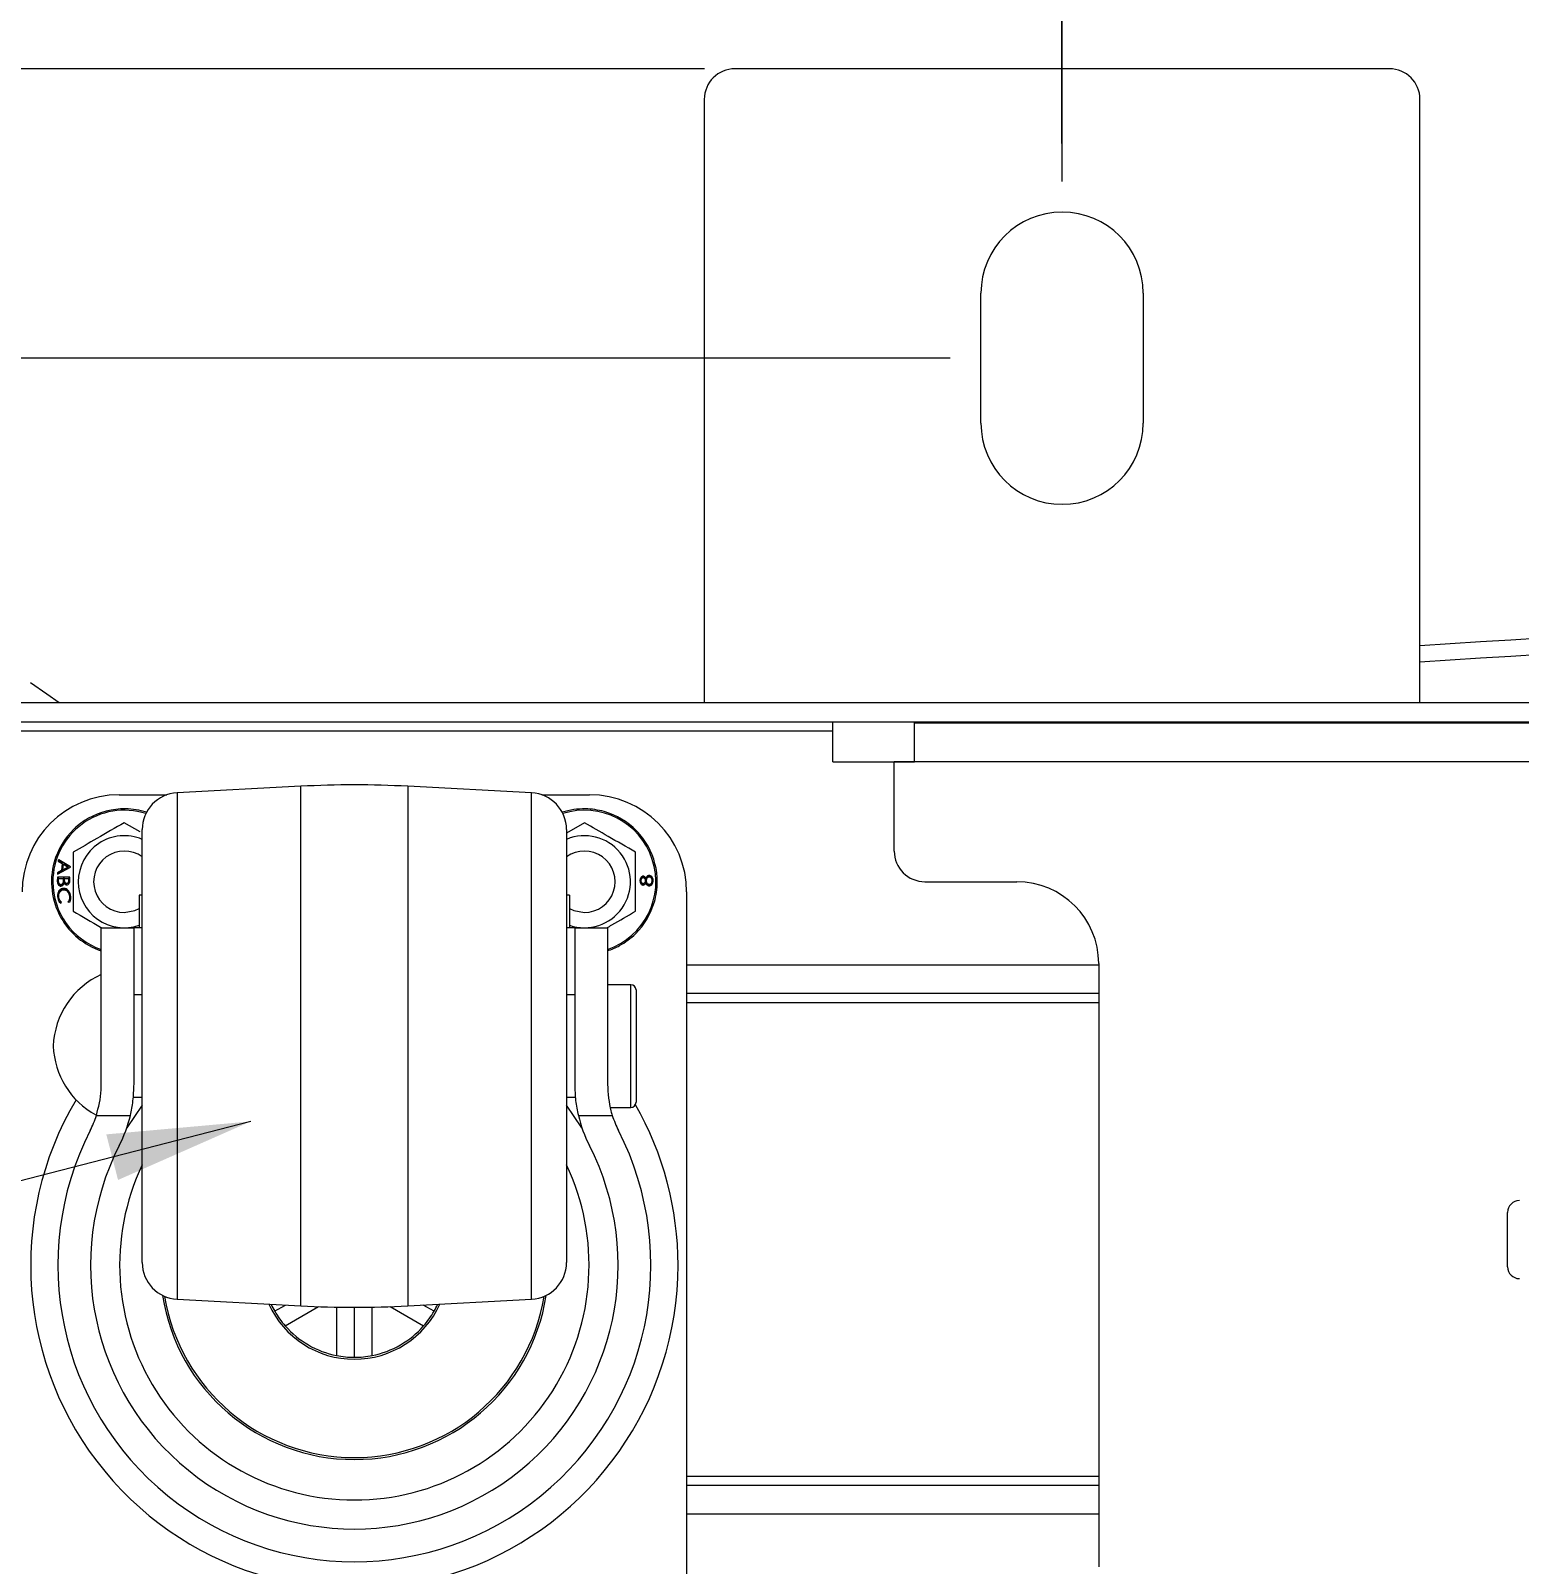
# Model space of a CAD drawing. Header units: inches. Extents: x 40138 to 76695, y -14500 to -5279.
# Drawn here: x 72020.6 to 72166.2, y -9834.2 to -9684.2 of the extents above; entities that cross this region are included whole.
import ezdxf

# ---------------------------------------------------------------- set-up
doc = ezdxf.new("R2010")
doc.units = ezdxf.units.IN
doc.header["$LTSCALE"] = 2
doc.header["$MEASUREMENT"] = 0
doc.header["$PDMODE"] = 35
doc.header["$PDSIZE"] = -1
doc.layers.add('M-ANNO-DIMS', color=7, linetype='Continuous', lineweight=13)
doc.layers.add('M-OBJECT-DETAILS', color=7, linetype='Continuous', lineweight=9)
doc.styles.get("Standard").update_dxf_attribs({"font": 'romans.shx', "width": 0.8})
doc.dimstyles.new('Details World Wide', dxfattribs={"dimscale": 4, "dimtxt": 4.5, "dimasz": 3.5, "dimexe": 0.75, "dimexo": 0.75, "dimgap": 0.75, "dimtad": 0, "dimtih": 1, "dimtoh": 1, "dimdec": 0, "dimzin": 4, "dimdsep": 46, "dimtxsty": 'Standard', "dimcen": 0, "dimclrd": 256, "dimclre": 256, "dimclrt": 256, "dimadec": 0, "dimazin": 1, "dimtfac": 1, "dimtdec": 0, "dimtmove": 0, "dimatfit": 3, "dimfxl": 1, "dimtolj": 1, "dimtzin": 0, "dimlwd": -1, "dimlwe": -1, "dimarcsym": 0})

# ---------------------------------------------------------------- blocks, each defined once
blk = doc.blocks.new('*D22')
at = {"layer": 'Defpoints', "color": 0, "transparency": 16777216}
for p in [(71651, -9716.26), (72113.51, -9716.26), (72113.51, -10834.64)]:
    blk.add_point(p, dxfattribs=at)
at = {"layer": 'M-ANNO-DIMS', "transparency": 16777216}
for p, q in [((72110.51, -9716.26), (71648, -9716.26)), ((71651, -9730.26), (71651, -10349.88)), ((71651, -10820.64), (71651, -10413.31)), ((72110.51, -10834.64), (71648, -10834.64))]:
    blk.add_line(p, q, dxfattribs=at)
for points in [[(71648.67, -9730.26), (71653.33, -9730.26), (71651, -9716.26)], [(71648.67, -10820.64), (71653.33, -10820.64), (71651, -10834.64)]]:
    blk.add_solid(points, dxfattribs=at)
at = {"layer": 'M-ANNO-DIMS', "transparency": 16777216, "insert": (71651, -10381.59), "char_height": 18, "attachment_point": 5}
blk.add_mtext('\\A1;1118\\P [44.03]', dxfattribs=at)
blk = doc.blocks.new('*D24')
at = {"layer": 'Defpoints', "color": 0, "transparency": 16777216}
for p in [(72381.52, -9576.86), (72121.42, -9698.26), (72381.52, -9698.26)]:
    blk.add_point(p, dxfattribs=at)
at = {"layer": 'M-ANNO-DIMS', "transparency": 16777216}
for p, q in [((72121.42, -9695.26), (72121.42, -9573.86)), ((72381.52, -9695.26), (72381.52, -9573.86)), ((72135.42, -9576.86), (72231.04, -9576.86)), ((72367.52, -9576.86), (72328.92, -9576.86))]:
    blk.add_line(p, q, dxfattribs=at)
for points in [[(72135.42, -9574.52), (72135.42, -9579.19), (72121.42, -9576.86)], [(72367.52, -9574.52), (72367.52, -9579.19), (72381.52, -9576.86)]]:
    blk.add_solid(points, dxfattribs=at)
at = {"layer": 'M-ANNO-DIMS', "transparency": 16777216, "insert": (72279.98, -9576.86), "char_height": 18, "attachment_point": 5}
blk.add_mtext('\\A1;260\\P [10.24]', dxfattribs=at)
blk = doc.blocks.new('*D25')
at = {"layer": 'Defpoints', "color": 0, "transparency": 16777216}
for p in [(72121.45, -9576.86), (72121.45, -9701.97), (71952.72, -9791.9)]:
    blk.add_point(p, dxfattribs=at)
at = {"layer": 'M-ANNO-DIMS', "transparency": 16777216}
for p, q in [((71952.72, -9788.9), (71952.72, -9573.86)), ((72121.45, -9698.97), (72121.45, -9573.86)), ((71966.72, -9576.86), (71986.12, -9576.86)), ((72107.45, -9576.86), (72070.29, -9576.86))]:
    blk.add_line(p, q, dxfattribs=at)
for points in [[(71966.72, -9574.52), (71966.72, -9579.19), (71952.72, -9576.86)], [(72107.45, -9574.52), (72107.45, -9579.19), (72121.45, -9576.86)]]:
    blk.add_solid(points, dxfattribs=at)
at = {"layer": 'M-ANNO-DIMS', "transparency": 16777216, "insert": (72028.21, -9576.86), "char_height": 18, "attachment_point": 5}
blk.add_mtext('\\A1;169\\P [6.64]', dxfattribs=at)
blk = doc.blocks.new('*D31')
at = {"layer": 'Defpoints', "color": 0, "transparency": 16777216}
for p in [(71562.32, -9687.95), (72089.45, -9687.95), (72089.45, -10862.95)]:
    blk.add_point(p, dxfattribs=at)
at = {"layer": 'M-ANNO-DIMS', "transparency": 16777216}
for p, q in [((72086.45, -9687.95), (71559.32, -9687.95)), ((71562.32, -9701.95), (71562.32, -10224.68)), ((71562.32, -10848.95), (71562.32, -10288.11)), ((72086.45, -10862.95), (71559.32, -10862.95))]:
    blk.add_line(p, q, dxfattribs=at)
for points in [[(71559.99, -9701.95), (71564.66, -9701.95), (71562.32, -9687.95)], [(71559.99, -10848.95), (71564.66, -10848.95), (71562.32, -10862.95)]]:
    blk.add_solid(points, dxfattribs=at)
at = {"layer": 'M-ANNO-DIMS', "transparency": 16777216, "insert": (71562.32, -10256.4), "char_height": 18, "attachment_point": 5}
blk.add_mtext('\\A1;1175\\P [46.26]', dxfattribs=at)

msp = doc.modelspace()

# ---------------------------------------------------------------- linework, layer by layer
at = {"layer": 'M-OBJECT-DETAILS', "lineweight": 15}
for p, q in [((72153.446, -9687.953), (72089.446, -9687.953)), ((72086.446, -9690.953), (72086.446, -9749.953)), ((72086.446, -9690.97), (72086.446, -9749.97)), ((72156.446, -9749.953), (72156.446, -9690.953)), ((72113.508, -9722.613), (72113.508, -9709.908)), ((72129.383, -9709.908), (72129.383, -9722.613))]:
    msp.add_line(p, q, dxfattribs=at)
at = {"layer": 'M-OBJECT-DETAILS', "linetype": 'Continuous', "lineweight": 5}
for p, q in [((72548.534, -9749.953), (71955.506, -9749.953)), ((72530.395, -9751.85), (71973.644, -9751.85)), ((72099.02, -9755.744), (72099.02, -9751.85)), ((72107.02, -9755.744), (72107.02, -9751.85)), ((72172.02, -9751.95), (72107.02, -9751.95)), ((72099.02, -9752.739), (71975.048, -9752.739)), ((72099.02, -9755.744), (72107.02, -9755.744)), ((72105.02, -9764.453), (72105.02, -9755.744)), ((72399.02, -9755.744), (72105.02, -9755.744)), ((72108.02, -9767.453), (72117.02, -9767.453)), ((72125.02, -9775.614), (72084.72, -9775.614)), ((72125.02, -9775.453), (72125.02, -9834.453)), ((72125.02, -9778.4), (72084.72, -9778.4)), ((72125.02, -9779.289), (72084.72, -9779.289)), ((72165.02, -9805.119), (72165.02, -9799.785)), ((72125.02, -9825.614), (72084.72, -9825.614)), ((72125.02, -9826.503), (72084.72, -9826.503)), ((72125.02, -9829.289), (72084.72, -9829.289))]:
    msp.add_line(p, q, dxfattribs=at)
at = {"layer": 'M-OBJECT-DETAILS', "linetype": 'Continuous', "lineweight": 0}
for p, q in [((72046.986, -9758.124), (72034.881, -9758.759)), ((72046.986, -9783.525), (72046.986, -9758.124)), ((72069.558, -9758.759), (72057.453, -9758.124)), ((72057.453, -9758.124), (72057.453, -9808.926)), ((72029.22, -9758.955), (72033.883, -9758.955)), ((72034.881, -9758.759), (72034.881, -9783.525)), ((72069.558, -9808.291), (72069.558, -9758.759)), ((72070.557, -9758.955), (72075.22, -9758.955)), ((72031.275, -9762.58), (72029.72, -9761.682)), ((72031.47, -9804.696), (72031.47, -9762.354)), ((72074.72, -9761.682), (72072.97, -9762.692)), ((72072.97, -9762.354), (72072.97, -9804.696)), ((72023.177, -9766.724), (72024.453, -9766.032)), ((72023.278, -9765.31), (72023.264, -9765.448)), ((72023.264, -9765.448), (72023.641, -9765.676)), ((72023.278, -9765.448), (72023.264, -9765.448)), ((72023.3, -9765.314), (72023.278, -9765.31)), ((72023.278, -9765.448), (72023.278, -9765.31)), ((72023.672, -9765.676), (72023.278, -9765.448)), ((72024.454, -9766.013), (72023.3, -9765.314)), ((72023.641, -9765.676), (72023.589, -9766.356)), ((72023.672, -9765.676), (72023.641, -9765.676)), ((72023.672, -9766.356), (72023.672, -9765.676)), ((72023.72, -9766.285), (72023.762, -9765.749)), ((72024.212, -9766.021), (72023.72, -9766.285)), ((72023.762, -9765.749), (72024.212, -9766.021)), ((72023.797, -9765.749), (72023.762, -9765.749)), ((72024.266, -9766.021), (72023.797, -9765.749)), ((72023.797, -9766.285), (72024.266, -9766.021)), ((72024.266, -9766.021), (72024.212, -9766.021)), ((72024.453, -9766.032), (72024.454, -9766.013)), ((72023.169, -9766.994), (72023.163, -9767.399)), ((72023.278, -9767.399), (72023.163, -9767.399)), ((72023.183, -9766.578), (72023.177, -9766.724)), ((72023.589, -9766.356), (72023.183, -9766.578)), ((72023.278, -9766.578), (72023.183, -9766.578)), ((72023.278, -9766.578), (72023.672, -9766.356)), ((72023.278, -9766.669), (72023.278, -9766.578)), ((72023.278, -9767.399), (72023.278, -9766.994)), ((72023.29, -9767.32), (72023.292, -9767.128)), ((72023.292, -9767.128), (72023.748, -9767.128)), ((72023.672, -9766.356), (72023.589, -9766.356)), ((72023.797, -9766.285), (72023.72, -9766.285)), ((72023.846, -9767.498), (72023.731, -9767.498)), ((72023.748, -9767.128), (72023.747, -9767.217)), ((72023.86, -9767.217), (72023.747, -9767.217)), ((72023.86, -9767.128), (72023.748, -9767.128)), ((72023.94, -9767.589), (72023.826, -9767.589)), ((72023.86, -9767.217), (72023.86, -9767.128)), ((72023.873, -9767.219), (72023.874, -9767.128)), ((72023.874, -9767.128), (72024.268, -9767.128)), ((72024.199, -9767.628), (72024.085, -9767.628)), ((72024.268, -9767.128), (72024.265, -9767.311)), ((72024.379, -9767.311), (72024.265, -9767.311)), ((72024.379, -9767.128), (72024.268, -9767.128)), ((72024.379, -9767.311), (72024.379, -9767.128)), ((72024.391, -9767.286), (72024.397, -9766.994)), ((72080.161, -9767.349), (72080.276, -9767.349)), ((72080.349, -9767.051), (72080.46, -9767.051)), ((72080.352, -9767.647), (72080.466, -9767.647)), ((72080.61, -9767.129), (72080.722, -9767.129)), ((72080.61, -9767.562), (72080.725, -9767.562)), ((72080.68, -9767.341), (72080.795, -9767.341)), ((72080.939, -9766.974), (72081.048, -9766.974)), ((72081.191, -9766.953), (72081.299, -9766.953)), ((72081.325, -9767.351), (72081.44, -9767.351)), ((72023.247, -9768.918), (72023.185, -9768.918)), ((72023.461, -9768.299), (72023.365, -9768.299)), ((72023.627, -9767.744), (72023.514, -9767.744)), ((72023.891, -9768.244), (72023.793, -9768.244)), ((72024.411, -9768.908), (72024.36, -9768.908)), ((72031.17, -9768.755), (72031.17, -9771.955)), ((72031.47, -9768.755), (72031.17, -9768.755)), ((72073.27, -9768.755), (72072.97, -9768.755)), ((72073.27, -9768.755), (72073.27, -9771.955)), ((72080.95, -9767.724), (72081.063, -9767.724)), ((72084.72, -9768.455), (72084.72, -9841.455)), ((72023.497, -9769.564), (72023.509, -9769.562)), ((72023.509, -9769.562), (72023.567, -9769.453)), ((72024.217, -9769.442), (72024.414, -9769.407)), ((72027.47, -9787.251), (72027.47, -9771.955)), ((72027.47, -9771.955), (72030.67, -9771.955)), ((72030.67, -9787.251), (72030.67, -9771.955)), ((72031.17, -9771.955), (72030.67, -9771.955)), ((72031.47, -9771.955), (72031.17, -9771.955)), ((72073.27, -9771.955), (72072.97, -9771.955)), ((72073.77, -9771.955), (72073.27, -9771.955)), ((72073.77, -9771.955), (72073.77, -9787.251)), ((72073.77, -9771.955), (72076.97, -9771.955)), ((72076.97, -9771.955), (72076.97, -9787.251)), ((72079.27, -9777.525), (72076.97, -9777.525)), ((72079.27, -9789.525), (72079.27, -9777.525)), ((72079.77, -9778.025), (72079.77, -9789.025)), ((72031.47, -9778.525), (72030.67, -9778.525)), ((72073.77, -9778.525), (72072.97, -9778.525)), ((72034.881, -9783.525), (72034.881, -9808.291)), ((72046.986, -9808.926), (72046.986, -9783.525)), ((72030.59, -9788.525), (72031.47, -9788.525)), ((72072.97, -9788.525), (72073.846, -9788.525)), ((72031.47, -9789.289), (72029.961, -9791.518)), ((72074.479, -9791.518), (72072.97, -9789.289)), ((72077.272, -9789.525), (72079.27, -9789.525)), ((72026.992, -9790.303), (72030.312, -9790.303)), ((72074.127, -9790.303), (72077.447, -9790.303)), ((72034.881, -9808.291), (72046.986, -9808.926)), ((72044.425, -9809.455), (72045.479, -9808.847)), ((72045.449, -9810.885), (72048.711, -9809.001)), ((72050.47, -9809.048), (72050.47, -9813.783)), ((72052.22, -9813.955), (72052.22, -9809.063)), ((72053.97, -9813.783), (72053.97, -9809.048)), ((72055.728, -9809.001), (72058.99, -9810.885)), ((72057.453, -9808.926), (72069.558, -9808.291)), ((72060.014, -9809.455), (72058.96, -9808.847))]:
    msp.add_line(p, q, dxfattribs=at)
at = {"layer": 'M-OBJECT-DETAILS', "linetype": 'Continuous', "lineweight": 5, "flags": 128}
msp.add_lwpolyline([(72023.352, -9749.953), (72022.131, -9749.104), (72020.559, -9747.995)], dxfattribs=at)
at = {"layer": 'M-OBJECT-DETAILS', "linetype": 'Continuous', "lineweight": 0, "flags": 128}
for points in [[(72029.72, -9770.455), (72030.746, -9770.274), (72031.17, -9770.081)], [(72073.27, -9770.081), (72073.694, -9770.274), (72074.72, -9770.455)]]:
    msp.add_lwpolyline(points, dxfattribs=at)
at = {"layer": 'M-OBJECT-DETAILS', "lineweight": 15}
for centre, radius, start, end in [((72089.446, -9690.953), 3, 90, 180), ((72153.446, -9690.953), 3, 0, 90), ((72121.446, -9709.908), 7.937, 0, 180), ((72121.446, -9722.613), 7.937, 180, 0)]:
    msp.add_arc(centre, radius, start, end, dxfattribs=at)
at = {"layer": 'M-OBJECT-DETAILS', "linetype": 'Continuous', "lineweight": 5}
for centre, radius, start, end in [((72252.02, -11160.569), 1419.4, 86.185561, 93.860882), ((72252.02, -11160.569), 1417.8, 86.18125, 93.865246), ((72108.02, -9764.453), 3, 180, 270), ((72117.02, -9775.453), 8, 0, 90), ((72166.163, -9799.785), 1.143, 90, 180), ((72166.163, -9805.119), 1.143, 180, 270)]:
    msp.add_arc(centre, radius, start, end, dxfattribs=at)
at = {"layer": 'M-OBJECT-DETAILS', "linetype": 'Continuous', "lineweight": 0}
for centre, radius, start, end in [((72052.22, -9857.987), 100, 87, 93), ((72029.22, -9768.455), 9.5, 90, 180), ((72035.07, -9762.354), 3.6, 93, 180), ((72069.37, -9762.354), 3.6, 0, 87), ((72075.22, -9768.455), 9.5, 0, 90), ((72029.72, -9767.455), 6.991, 72.453, 180), ((72029.72, -9767.455), 7.125, 119.40158, 133.82718), ((72029.72, -9767.455), 7.125, 89.18993, 119.40158), ((72029.72, -9767.455), 7.125, 72.27679, 89.18993), ((72074.72, -9767.455), 7.125, 89.18993, 107.72321), ((72074.72, -9767.455), 6.991, 288.77431, 107.547), ((72074.72, -9767.455), 7.125, 74.28676, 89.18993), ((72074.72, -9767.455), 7.125, 44.38376, 74.28676), ((72029.72, -9767.455), 7.125, 133.82718, 164.49332), ((72029.72, -9767.455), 4.5, 67.11462, 180), ((72074.72, -9767.455), 4.5, 251.20263, 112.88538), ((72074.72, -9767.455), 7.125, 29.15255, 44.38376), ((72029.72, -9767.455), 3, 54.31467, 270), ((72074.72, -9767.455), 3, 270, 125.68533), ((72074.72, -9767.455), 7.125, 359.48437, 29.15255), ((72029.72, -9767.455), 7.125, 164.49332, 209.55583), ((72029.72, -9767.455), 6.991, 180, 251.22569), ((72029.72, -9767.455), 4.5, 180, 288.79737), ((72074.72, -9767.455), 7.125, 344.00096, 359.48437), ((72074.72, -9767.455), 7.125, 314.51966, 344.00096), ((72029.72, -9767.455), 7.125, 209.55583, 251.59152), ((72074.72, -9767.455), 7.125, 298.83254, 314.51966), ((72074.72, -9767.455), 7.125, 288.40848, 298.83254), ((72030.764, -9783.815), 8, 114.32063, 177.92229), ((72079.27, -9778.025), 0.5, 0, 90), ((72030.764, -9783.235), 8, 182.07771, 241.47655), ((72052.22, -9804.955), 31.658, 149.28504, 0), ((72079.27, -9789.025), 0.5, 270, 0), ((72052.22, -9804.955), 31.658, 0, 29.72409), ((72017.47, -9787.251), 10, 333.00241, 342.22796), ((72017.47, -9787.251), 13.2, 333.00241, 346.63019), ((72086.97, -9787.251), 13.2, 193.36981, 206.99759), ((72086.97, -9787.251), 10, 197.77204, 206.99759), ((72052.22, -9804.955), 29, 153.00241, 26.99759), ((72052.22, -9804.955), 25.8, 153.00241, 26.99759), ((72052.22, -9804.955), 22.957, 154.66864, 270), ((72052.22, -9804.955), 22.957, 270, 25.33136), ((72035.07, -9804.696), 3.6, 180, 267), ((72069.37, -9804.696), 3.6, 273, 0), ((72052.22, -9804.955), 19, 188.9532, 351.0468), ((72052.22, -9804.955), 18.806, 189.34943, 350.65057), ((72052.22, -9804.955), 9.194, 204.45771, 335.54229), ((72052.22, -9804.955), 9, 205.10054, 210), ((72052.22, -9804.955), 9, 210, 221.21227), ((72052.22, -9709.063), 100, 267, 273), ((72052.22, -9804.955), 9, 318.78773, 330), ((72052.22, -9804.955), 9, 330, 334.89946), ((72052.22, -9804.955), 9, 221.21227, 258.78773), ((72052.22, -9804.955), 9, 281.21227, 318.78773), ((72052.22, -9804.955), 9, 258.78773, 270), ((72052.22, -9804.955), 9, 270, 281.21227)]:
    msp.add_arc(centre, radius, start, end, dxfattribs=at)
for points, knots in [([(72029.72, -9761.682), (72028.826, -9762.197), (72027.156, -9763.162), (72025.493, -9764.122), (72024.72, -9764.568)], [0, 0, 0, 0, 0.5347155, 1, 1, 1, 1]), ([(72079.72, -9764.568), (72078.826, -9764.053), (72077.156, -9763.088), (72075.493, -9762.128), (72074.72, -9761.682)], [0, 0, 0, 0, 0.53471329, 1, 1, 1, 1]), ([(72024.72, -9764.568), (72024.72, -9765.276), (72024.72, -9766.947), (72024.72, -9768.936), (72024.72, -9770.115), (72024.72, -9770.342)], [0, 0, 0, 0, 0.3725821, 0.8790934, 1, 1, 1, 1]), ([(72079.72, -9770.342), (72079.72, -9770.115), (72079.72, -9768.936), (72079.72, -9766.947), (72079.72, -9765.276), (72079.72, -9764.568)], [0, 0, 0, 0, 0.1209066, 0.6274179, 1, 1, 1, 1]), ([(72023.163, -9767.399), (72023.168, -9767.469), (72023.175, -9767.589), (72023.248, -9767.735), (72023.341, -9767.831), (72023.437, -9767.874), (72023.497, -9767.877), (72023.516, -9767.878)], [0, 0, 0, 0, 0.2910185, 0.4940791, 0.6973477, 0.8988136, 1, 1, 1, 1]), ([(72024.397, -9766.994), (72024.039, -9766.994), (72023.63, -9766.994), (72023.221, -9766.994), (72023.169, -9766.994)], [0, 0, 0, 0, 0.87284896, 1, 1, 1, 1]), ([(72023.627, -9767.878), (72023.572, -9767.869), (72023.462, -9767.851), (72023.345, -9767.717), (72023.286, -9767.558), (72023.281, -9767.452), (72023.278, -9767.399)], [0, 0, 0, 0, 0.27913, 0.5586557, 0.7790932, 1, 1, 1, 1]), ([(72023.514, -9767.744), (72023.49, -9767.74), (72023.441, -9767.734), (72023.378, -9767.684), (72023.328, -9767.614), (72023.29, -9767.49), (72023.29, -9767.389), (72023.29, -9767.32)], [0, 0, 0, 0, 0.15513206, 0.31094168, 0.47151977, 0.63501, 1, 1, 1, 1]), ([(72023.731, -9767.498), (72023.719, -9767.545), (72023.699, -9767.621), (72023.635, -9767.701), (72023.573, -9767.739), (72023.53, -9767.742), (72023.514, -9767.744)], [0, 0, 0, 0, 0.3681949, 0.6055088, 0.844049, 1, 1, 1, 1]), ([(72023.516, -9767.878), (72023.556, -9767.873), (72023.631, -9767.865), (72023.725, -9767.797), (72023.79, -9767.702), (72023.814, -9767.626), (72023.826, -9767.589)], [0, 0, 0, 0, 0.284696, 0.5271512, 0.7702074, 1, 1, 1, 1]), ([(72023.627, -9767.744), (72023.657, -9767.739), (72023.717, -9767.73), (72023.804, -9767.643), (72023.83, -9767.553), (72023.846, -9767.498)], [0, 0, 0, 0, 0.2799259, 0.5603846, 1, 1, 1, 1]), ([(72023.747, -9767.217), (72023.746, -9767.241), (72023.746, -9767.288), (72023.743, -9767.382), (72023.736, -9767.452), (72023.731, -9767.498)], [0, 0, 0, 0, 0.2501487, 0.5005773, 1, 1, 1, 1]), ([(72023.826, -9767.589), (72023.853, -9767.631), (72023.902, -9767.707), (72024.003, -9767.756), (72024.064, -9767.761), (72024.089, -9767.763)], [0, 0, 0, 0, 0.408551, 0.7592857, 1, 1, 1, 1]), ([(72023.846, -9767.498), (72023.851, -9767.446), (72023.861, -9767.353), (72023.86, -9767.259), (72023.86, -9767.217)], [0, 0, 0, 0, 0.5598186, 1, 1, 1, 1]), ([(72024.085, -9767.628), (72024.062, -9767.625), (72024.015, -9767.619), (72023.955, -9767.573), (72023.909, -9767.508), (72023.872, -9767.389), (72023.872, -9767.289), (72023.873, -9767.219)], [0, 0, 0, 0, 0.1545171, 0.3100058, 0.4590067, 0.6162513, 1, 1, 1, 1]), ([(72024.078, -9767.73), (72024.063, -9767.724), (72024.006, -9767.697), (72023.968, -9767.636), (72023.94, -9767.589)], [0, 0, 0, 0, 0.255671, 1, 1, 1, 1]), ([(72024.265, -9767.311), (72024.263, -9767.363), (72024.26, -9767.441), (72024.229, -9767.538), (72024.188, -9767.594), (72024.136, -9767.624), (72024.102, -9767.627), (72024.085, -9767.628)], [0, 0, 0, 0, 0.35467461, 0.53039927, 0.70788015, 0.86062197, 1, 1, 1, 1]), ([(72024.089, -9767.763), (72024.133, -9767.756), (72024.214, -9767.745), (72024.309, -9767.66), (72024.369, -9767.541), (72024.388, -9767.412), (72024.39, -9767.323), (72024.391, -9767.286)], [0, 0, 0, 0, 0.2335275, 0.435005, 0.6102494, 0.8379196, 1, 1, 1, 1]), ([(72024.199, -9767.628), (72024.229, -9767.624), (72024.275, -9767.617), (72024.322, -9767.57), (72024.374, -9767.48), (72024.377, -9767.386), (72024.379, -9767.311)], [0, 0, 0, 0, 0.2492682, 0.3749614, 0.5007069, 1, 1, 1, 1]), ([(72080.46, -9766.916), (72080.424, -9766.921), (72080.351, -9766.932), (72080.259, -9767.005), (72080.192, -9767.11), (72080.155, -9767.227), (72080.151, -9767.308), (72080.15, -9767.342)], [0, 0, 0, 0, 0.2092141, 0.4191375, 0.6224979, 0.8392321, 1, 1, 1, 1]), ([(72080.15, -9767.342), (72080.155, -9767.399), (72080.164, -9767.515), (72080.236, -9767.66), (72080.336, -9767.753), (72080.417, -9767.779), (72080.458, -9767.781), (72080.462, -9767.781)], [0, 0, 0, 0, 0.26640993, 0.53513826, 0.76601902, 0.97430845, 1, 1, 1, 1]), ([(72080.349, -9767.051), (72080.318, -9767.059), (72080.255, -9767.075), (72080.173, -9767.185), (72080.166, -9767.287), (72080.161, -9767.349)], [0, 0, 0, 0, 0.2790187, 0.5597813, 1, 1, 1, 1]), ([(72080.161, -9767.349), (72080.163, -9767.389), (72080.168, -9767.467), (72080.213, -9767.564), (72080.276, -9767.634), (72080.327, -9767.643), (72080.352, -9767.647)], [0, 0, 0, 0, 0.2807125, 0.5605871, 0.7806453, 1, 1, 1, 1]), ([(72080.276, -9767.349), (72080.278, -9767.297), (72080.282, -9767.216), (72080.33, -9767.122), (72080.382, -9767.071), (72080.429, -9767.052), (72080.454, -9767.051), (72080.46, -9767.051)], [0, 0, 0, 0, 0.3668672, 0.5747354, 0.7822059, 0.9486951, 1, 1, 1, 1]), ([(72080.466, -9767.647), (72080.447, -9767.645), (72080.411, -9767.64), (72080.357, -9767.601), (72080.314, -9767.538), (72080.281, -9767.45), (72080.278, -9767.385), (72080.276, -9767.349)], [0, 0, 0, 0, 0.160669, 0.3220957, 0.5349744, 0.7460844, 1, 1, 1, 1]), ([(72080.61, -9767.562), (72080.575, -9767.629), (72080.512, -9767.748), (72080.4, -9767.771), (72080.35, -9767.781)], [0, 0, 0, 0, 0.5601053, 1, 1, 1, 1]), ([(72080.722, -9767.129), (72080.695, -9767.079), (72080.652, -9766.999), (72080.559, -9766.932), (72080.498, -9766.918), (72080.465, -9766.916), (72080.46, -9766.916)], [0, 0, 0, 0, 0.4428246, 0.698348, 0.9545763, 1, 1, 1, 1]), ([(72080.46, -9767.051), (72080.482, -9767.054), (72080.526, -9767.061), (72080.586, -9767.108), (72080.637, -9767.182), (72080.665, -9767.266), (72080.668, -9767.323), (72080.669, -9767.344)], [0, 0, 0, 0, 0.18875, 0.3771094, 0.5951278, 0.8551416, 1, 1, 1, 1]), ([(72080.462, -9767.781), (72080.499, -9767.776), (72080.568, -9767.765), (72080.654, -9767.691), (72080.7, -9767.619), (72080.72, -9767.573), (72080.725, -9767.562)], [0, 0, 0, 0, 0.33026666, 0.61814547, 0.90665561, 1, 1, 1, 1]), ([(72080.465, -9766.95), (72080.485, -9766.962), (72080.548, -9767.001), (72080.585, -9767.077), (72080.61, -9767.129)], [0, 0, 0, 0, 0.31731, 1, 1, 1, 1]), ([(72080.669, -9767.344), (72080.666, -9767.384), (72080.661, -9767.463), (72080.61, -9767.558), (72080.554, -9767.619), (72080.504, -9767.644), (72080.476, -9767.646), (72080.466, -9767.647)], [0, 0, 0, 0, 0.2759428, 0.55344666, 0.76116239, 0.91319048, 1, 1, 1, 1]), ([(72080.939, -9766.974), (72080.898, -9766.983), (72080.816, -9767), (72080.735, -9767.106), (72080.687, -9767.222), (72080.683, -9767.301), (72080.68, -9767.341)], [0, 0, 0, 0, 0.2783686, 0.5585175, 0.7791713, 1, 1, 1, 1]), ([(72080.68, -9767.341), (72080.684, -9767.393), (72080.691, -9767.499), (72080.76, -9767.623), (72080.849, -9767.709), (72080.916, -9767.719), (72080.95, -9767.724)], [0, 0, 0, 0, 0.2802814, 0.5600703, 0.7802641, 1, 1, 1, 1]), ([(72081.042, -9766.839), (72081.004, -9766.843), (72080.927, -9766.852), (72080.821, -9766.936), (72080.76, -9767.04), (72080.73, -9767.111), (72080.722, -9767.129)], [0, 0, 0, 0, 0.2664333, 0.5349526, 0.8800198, 1, 1, 1, 1]), ([(72080.725, -9767.562), (72080.756, -9767.63), (72080.806, -9767.737), (72080.92, -9767.831), (72081.001, -9767.856), (72081.047, -9767.858), (72081.057, -9767.858)], [0, 0, 0, 0, 0.4332115, 0.6822138, 0.9311613, 1, 1, 1, 1]), ([(72080.795, -9767.341), (72080.798, -9767.293), (72080.804, -9767.198), (72080.864, -9767.078), (72080.941, -9766.999), (72081.008, -9766.976), (72081.041, -9766.974), (72081.048, -9766.974)], [0, 0, 0, 0, 0.2650919, 0.5323401, 0.7716339, 0.9525396, 1, 1, 1, 1]), ([(72081.063, -9767.724), (72081.035, -9767.72), (72080.977, -9767.713), (72080.898, -9767.649), (72080.833, -9767.554), (72080.8, -9767.442), (72080.796, -9767.37), (72080.795, -9767.341)], [0, 0, 0, 0, 0.1863845, 0.3737767, 0.6124297, 0.8440654, 1, 1, 1, 1]), ([(72080.936, -9766.839), (72080.989, -9766.845), (72081.082, -9766.856), (72081.157, -9766.923), (72081.191, -9766.953)], [0, 0, 0, 0, 0.5594003, 1, 1, 1, 1]), ([(72081.325, -9767.351), (72081.322, -9767.423), (72081.314, -9767.568), (72081.215, -9767.737), (72081.085, -9767.839), (72080.993, -9767.852), (72080.947, -9767.858)], [0, 0, 0, 0, 0.280534, 0.5592796, 0.7798106, 1, 1, 1, 1]), ([(72081.299, -9766.953), (72081.28, -9766.936), (72081.226, -9766.886), (72081.136, -9766.845), (72081.067, -9766.841), (72081.042, -9766.839)], [0, 0, 0, 0, 0.25176822, 0.72589869, 1, 1, 1, 1]), ([(72081.048, -9766.974), (72081.076, -9766.977), (72081.133, -9766.984), (72081.207, -9767.04), (72081.268, -9767.12), (72081.308, -9767.227), (72081.312, -9767.307), (72081.314, -9767.349)], [0, 0, 0, 0, 0.1871546, 0.3749222, 0.5624777, 0.7696903, 1, 1, 1, 1]), ([(72081.057, -9767.858), (72081.101, -9767.853), (72081.19, -9767.842), (72081.302, -9767.757), (72081.388, -9767.646), (72081.434, -9767.505), (72081.438, -9767.404), (72081.44, -9767.351)], [0, 0, 0, 0, 0.2089777, 0.4185248, 0.6061146, 0.793912, 1, 1, 1, 1]), ([(72081.314, -9767.349), (72081.31, -9767.409), (72081.304, -9767.504), (72081.25, -9767.62), (72081.182, -9767.69), (72081.115, -9767.721), (72081.075, -9767.723), (72081.063, -9767.724)], [0, 0, 0, 0, 0.327671, 0.5279695, 0.7294623, 0.9178616, 1, 1, 1, 1]), ([(72081.191, -9766.953), (72081.236, -9767.017), (72081.316, -9767.133), (72081.322, -9767.284), (72081.325, -9767.351)], [0, 0, 0, 0, 0.5577332, 1, 1, 1, 1]), ([(72081.44, -9767.351), (72081.439, -9767.314), (72081.435, -9767.217), (72081.395, -9767.07), (72081.33, -9766.99), (72081.299, -9766.953)], [0, 0, 0, 0, 0.25196195, 0.65363633, 1, 1, 1, 1]), ([(72023.365, -9768.299), (72023.32, -9768.36), (72023.229, -9768.483), (72023.179, -9768.708), (72023.183, -9768.855), (72023.185, -9768.918)], [0, 0, 0, 0, 0.3622176, 0.72541365, 1, 1, 1, 1]), ([(72023.185, -9768.918), (72023.2, -9769.016), (72023.229, -9769.214), (72023.359, -9769.435), (72023.463, -9769.532), (72023.497, -9769.564)], [0, 0, 0, 0, 0.3977518, 0.798462, 1, 1, 1, 1]), ([(72023.247, -9768.918), (72023.25, -9768.839), (72023.256, -9768.709), (72023.307, -9768.538), (72023.371, -9768.405), (72023.431, -9768.335), (72023.461, -9768.299)], [0, 0, 0, 0, 0.3398119, 0.5599374, 0.7799789, 1, 1, 1, 1]), ([(72023.497, -9769.564), (72023.446, -9769.507), (72023.362, -9769.413), (72023.29, -9769.239), (72023.253, -9769.081), (72023.249, -9768.972), (72023.247, -9768.918)], [0, 0, 0, 0, 0.33932801, 0.55952948, 0.77967969, 1, 1, 1, 1]), ([(72023.312, -9768.917), (72023.312, -9768.83), (72023.311, -9768.671), (72023.397, -9768.466), (72023.525, -9768.318), (72023.668, -9768.251), (72023.76, -9768.245), (72023.793, -9768.244)], [0, 0, 0, 0, 0.2511372, 0.4621488, 0.6729003, 0.8843211, 1, 1, 1, 1]), ([(72023.567, -9769.453), (72023.533, -9769.418), (72023.447, -9769.33), (72023.346, -9769.146), (72023.323, -9768.993), (72023.312, -9768.917)], [0, 0, 0, 0, 0.2495375, 0.6280221, 1, 1, 1, 1]), ([(72023.796, -9768.109), (72023.756, -9768.111), (72023.642, -9768.117), (72023.489, -9768.179), (72023.398, -9768.267), (72023.365, -9768.299)], [0, 0, 0, 0, 0.2515441, 0.7249114, 1, 1, 1, 1]), ([(72023.461, -9768.299), (72023.536, -9768.237), (72023.669, -9768.126), (72023.828, -9768.114), (72023.899, -9768.109)], [0, 0, 0, 0, 0.5590503, 1, 1, 1, 1]), ([(72023.793, -9768.244), (72023.853, -9768.25), (72023.975, -9768.263), (72024.136, -9768.377), (72024.257, -9768.541), (72024.334, -9768.724), (72024.352, -9768.851), (72024.36, -9768.908)], [0, 0, 0, 0, 0.213402, 0.4279451, 0.6255265, 0.8326899, 1, 1, 1, 1]), ([(72024.488, -9768.916), (72024.473, -9768.815), (72024.444, -9768.627), (72024.311, -9768.384), (72024.14, -9768.206), (72023.957, -9768.119), (72023.839, -9768.112), (72023.796, -9768.109)], [0, 0, 0, 0, 0.2433913, 0.4508713, 0.6578404, 0.8742325, 1, 1, 1, 1]), ([(72024.411, -9768.908), (72024.402, -9768.812), (72024.384, -9768.62), (72024.251, -9768.397), (72024.076, -9768.264), (72023.952, -9768.25), (72023.891, -9768.244)], [0, 0, 0, 0, 0.2798932, 0.5595135, 0.7796911, 1, 1, 1, 1]), ([(72024.36, -9768.908), (72024.362, -9768.959), (72024.368, -9769.089), (72024.328, -9769.284), (72024.252, -9769.392), (72024.217, -9769.442)], [0, 0, 0, 0, 0.256311, 0.6516042, 1, 1, 1, 1]), ([(72024.217, -9769.442), (72024.257, -9769.393), (72024.322, -9769.313), (72024.377, -9769.169), (72024.406, -9769.041), (72024.409, -9768.952), (72024.411, -9768.908)], [0, 0, 0, 0, 0.33933302, 0.55951971, 0.77980046, 1, 1, 1, 1]), ([(72024.414, -9769.407), (72024.443, -9769.33), (72024.5, -9769.178), (72024.492, -9769.002), (72024.488, -9768.916)], [0, 0, 0, 0, 0.5097285, 1, 1, 1, 1]), ([(72024.72, -9770.342), (72025.614, -9770.858), (72026.547, -9771.397), (72027.475, -9771.933), (72027.514, -9771.955)], [0, 0, 0, 0, 0.9581621, 1, 1, 1, 1]), ([(72076.925, -9771.955), (72077.083, -9771.864), (72078.017, -9771.325), (72078.947, -9770.788), (72079.72, -9770.342)], [0, 0, 0, 0, 0.1684401, 1, 1, 1, 1]), ([(72026.992, -9790.303), (72027.201, -9789.505), (72027.449, -9788.551), (72027.467, -9787.433), (72027.47, -9787.251)], [0, 0, 0, 0, 0.8369663, 1, 1, 1, 1]), ([(72030.312, -9790.303), (72030.41, -9789.846), (72030.609, -9788.916), (72030.649, -9787.812), (72030.67, -9787.251)], [0, 0, 0, 0, 0.4915571, 1, 1, 1, 1]), ([(72073.77, -9787.251), (72073.789, -9787.793), (72073.827, -9788.898), (72074.026, -9789.829), (72074.127, -9790.303)], [0, 0, 0, 0, 0.4909945, 1, 1, 1, 1]), ([(72076.97, -9787.251), (72077.04, -9788.167), (72077.124, -9789.262), (72077.402, -9790.157), (72077.447, -9790.303)], [0, 0, 0, 0, 0.837031, 1, 1, 1, 1])]:
    msp.add_open_spline(points, degree=3, knots=knots, dxfattribs=at)

# ---------------------------------------------------------------- dimensions: what is measured, and where the dimension line sits
at = {"layer": 'M-ANNO-DIMS'}
for base, p1, p2, picture, middle in [((72121.446, -9576.858), (71952.72, -9791.9), (72121.446, -9701.971), '*D25', (72028.208, -9576.858)), ((72381.52, -9576.858), (72121.424, -9698.258), (72381.52, -9698.258), '*D24', (72279.978, -9576.858))]:
    dim = msp.add_linear_dim(base=base, p1=p1, p2=p2, dimstyle='Details World Wide', override={"dimpost": '\\X'}, dxfattribs=at)
    dim.commit()
    dim.dimension.update_dxf_attribs({"geometry": picture, "text_midpoint": middle, "dimtype": 160})
for base, p1, p2, picture, middle in [((71562.322, -9687.953), (72089.446, -10862.947), (72089.446, -9687.953), '*D31', (71562.322, -10256.398)), ((71650.998, -9716.261), (72113.508, -10834.639), (72113.508, -9716.261), '*D22', (71650.998, -10381.593))]:
    dim = msp.add_linear_dim(base=base, p1=p1, p2=p2, angle=90, dimstyle='Details World Wide', override={"dimpost": '\\X'}, dxfattribs=at)
    dim.commit()
    dim.dimension.update_dxf_attribs({"geometry": picture, "text_midpoint": middle, "dimtype": 160})

# ---------------------------------------------------------------- leaders
msp.add_leader([(72042.088, -9790.893), (71905.892, -9826.026), (71875.391, -9826.026)], dimstyle='Details World Wide', dxfattribs=at)

doc.saveas('drawing.dxf')
